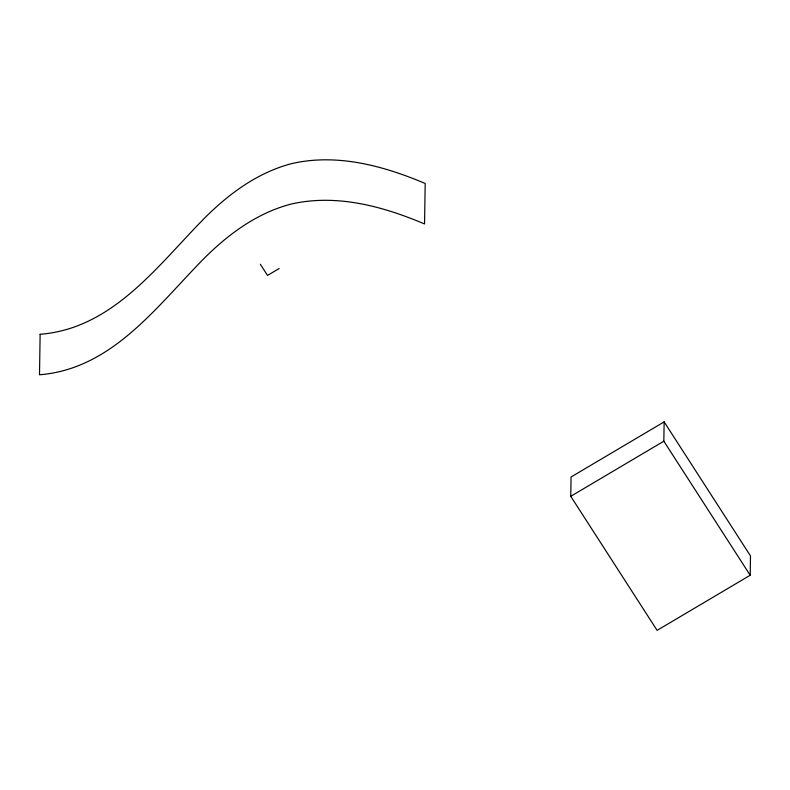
<?xml version="1.0" encoding="UTF-8"?>
<svg xmlns="http://www.w3.org/2000/svg" width="790" height="790" viewBox="0 0 790 790"><rect width="100%" height="100%" fill="white"/><g stroke="black" fill="none" stroke-linecap="round" stroke-linejoin="round"><path stroke-width="1.19" d="M570.755 496.308L571.052 476.992L664.143 421.88L750.5 555.933L750.194 575.248L657.112 630.361L570.755 496.308L663.837 441.195L664.143 421.88M279.156 268.541L267.524 275.424L260.325 264.255M663.837 441.195L750.194 575.248M40.132 334.298L39.5 374.776C112.743 368.96 157.506 305.276 205.035 257.471C229.268 233.484 257.738 212.717 291.184 204.057C336.461 193.678 382.814 206.279 424.556 223.955L425.188 183.478C383.446 165.801 337.093 153.201 291.816 163.579C258.379 172.24 229.9 193.007 205.677 216.993C158.138 264.798 113.385 328.482 40.132 334.298"/></g></svg>
